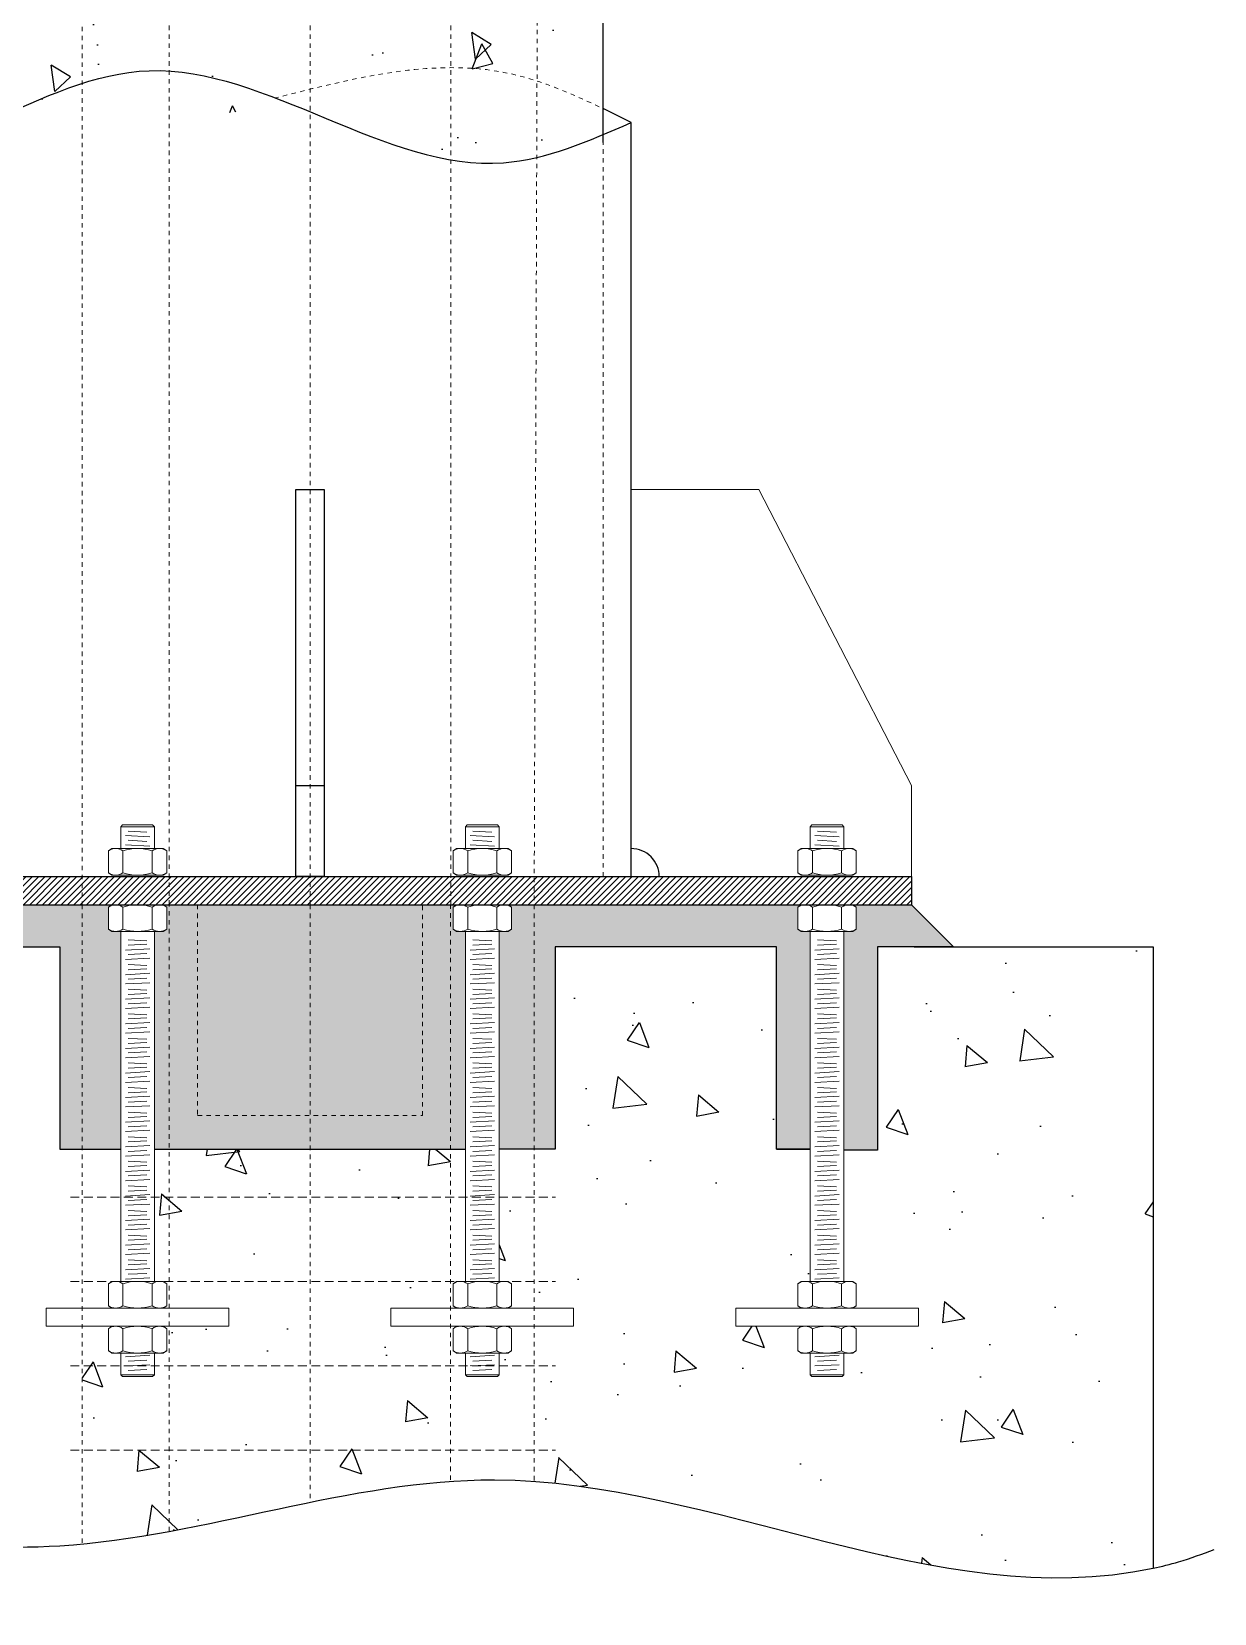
# Model space of a CAD drawing. Header units: millimetres. Extents: x -6949 to 83354, y -55091 to 16861.
# Drawn here: x 16731 to 17573, y -55091 to -53966 of the extents above; entities that cross this region are included whole.
import ezdxf

# ---------------------------------------------------------------- set-up
doc = ezdxf.new("R2010")
doc.units = ezdxf.units.MM
doc.linetypes.add('Tratteggio lungo', pattern=[9.525, 6.35, -3.175])
doc.linetypes.add('Tratto', pattern=[6.35, 3.175, -3.175])
for name, color, linetype, lineweight in [('armatura', 1, 'Continuous', 15), ('bulloni', 5, 'Continuous', 18), ('S-FSTN', 7, 'Continuous', 18), ('S20', 7, 'Continuous', 25), ('tratteggio', 7, 'Tratto', 15)]:
    doc.layers.add(name, color=color, linetype=linetype, lineweight=lineweight)

# ---------------------------------------------------------------- blocks, each defined once
blk = doc.blocks.new('*U97')
at = {"layer": 'bulloni'}
for p, q in [((-8.7, -0.3), (8.7, 0.7)), ((-6.7, 6.9), (6.7, 6.2)), ((-6.7, 3.2), (6.7, 3.9)), ((-8.7, -6.9), (8.7, -6)), ((-6.7, -3.5), (6.7, -2.8))]:
    blk.add_line(p, q, dxfattribs=at)
blk = doc.blocks.new('*U98')
at = {"color": 0, "linetype": 'ByBlock', "lineweight": -2, "transparency": 16777216}
for p in [(0, 227.5), (0, 210), (0, 192.5), (0, 175), (0, 157.5), (0, 140), (0, 122.5), (0, 105), (0, 87.5), (0, 70), (0, 52.5), (0, 35), (0, 17.5), (0, 0)]:
    blk.add_blockref('*U97', p, dxfattribs=at)
blk = doc.blocks.new('*U99')
at = {"layer": 'bulloni'}
for p, q in [((-8.7, -0.3), (8.7, 0.7)), ((-6.7, 6.9), (6.7, 6.2)), ((-6.7, 3.2), (6.7, 3.9)), ((-8.7, -6.9), (8.7, -6)), ((-6.7, -3.5), (6.7, -2.8))]:
    blk.add_line(p, q, dxfattribs=at)
blk = doc.blocks.new('*U100')
at = {"color": 0, "linetype": 'ByBlock', "lineweight": -2, "transparency": 16777216}
for p in [(0, 227.5), (0, 210), (0, 192.5), (0, 175), (0, 157.5), (0, 140), (0, 122.5), (0, 105), (0, 87.5), (0, 70), (0, 52.5), (0, 35), (0, 17.5), (0, 0)]:
    blk.add_blockref('*U99', p, dxfattribs=at)
blk = doc.blocks.new('*U101')
at = {"layer": 'bulloni'}
for p, q in [((-8.7, -0.3), (8.7, 0.7)), ((-6.7, 6.9), (6.7, 6.2)), ((-6.7, 3.2), (6.7, 3.9)), ((-8.7, -6.9), (8.7, -6)), ((-6.7, -3.5), (6.7, -2.8))]:
    blk.add_line(p, q, dxfattribs=at)
blk = doc.blocks.new('*U102')
at = {"color": 0, "linetype": 'ByBlock', "lineweight": -2, "transparency": 16777216}
for p in [(0, 227.5), (0, 210), (0, 192.5), (0, 175), (0, 157.5), (0, 140), (0, 122.5), (0, 105), (0, 87.5), (0, 70), (0, 52.5), (0, 35), (0, 17.5), (0, 0)]:
    blk.add_blockref('*U101', p, dxfattribs=at)

msp = doc.modelspace()

# ---------------------------------------------------------------- hatches: boundary and pattern name
h = msp.add_hatch()
h.set_pattern_fill('AR-CONC', color=256, angle=48)
h.set_pattern_definition([(98, (-600, -541.28), (133.7504, 124.72426), [19.05, -209.55]), (43, (-600, -541.28), (-165.56536, 101.651), [15.24, -167.6406]), (148.45144, (-588.85, -530.89), (-31.81497, 226.3753), [16.19, -178.09024]), (94.1842, (-637.75, -507.3), (212.6308, 173.3192), [28.575, -314.325]), (144.63556, (-620.03, -492.85), (-25.0191, 341.986), [24.285, -267.1356]), (39.18415, (-637.75, -507.3), (-25.0191, 341.986), [22.86, -251.4597]), (69, (-611.32, -496.91), (177.4477, 44.24268), [19.05, -209.55]), (14, (-611.32, -496.91), (-95.5247, 169.17366), [15.24, -167.64]), (119.45145, (-596.53, -493.22), (81.923, 213.41634), [16.19, -178.08994]), (85.5, (-600, -541.28), (-60.76996, 58.873644), [0, -165.608, 0, -170.18, 0, -168.275]), (55.5, (-600, -541.28), (-29.7376, 116.69058), [0, -97.028, 0, -161.798, 0, -64.135]), (15.5, (-637.9, -583.374), (94.9851, 96.93017), [0, -63.5, 0, -198.12, 0, -262.89]), (5.5, (-654.9, -602.25), (80.2222, 127.09508), [0, -82.55, 0, -131.572, 0, -186.69])])
edge = h.paths.add_edge_path()
edge.add_spline(control_points=[(17137.6, -54011.9), (17151.2, -54017.6), (17176.3, -54037.1), (16979.3, -54092.4), (16863.6, -53956.1), (16739.6, -54012.4), (16700.6, -54030.2)], knot_values=[0, 0, 0, 0, 45.407627, 140.616608, 401.158014, 520.952692, 520.952692, 520.952692, 520.952692], degree=3, periodic=0)
edge.add_spline(control_points=[(16898.9, -54014.2), (16938.3, -54000.8), (17000.1, -53979.8), (17113.6, -54001.9), (17137.6, -54011.9)], knot_values=[520.952692, 520.952692, 520.952692, 520.952692, 661.870194, 742.137317, 742.137317, 742.137317, 742.137317], degree=3, periodic=0)
edge.add_line((17137.6, -54011.9), (17137.6, -53781.3))
edge.add_spline(control_points=[(17137.6, -53781.3), (17128.6, -53806.2), (17034.6, -53887.1), (16937.7, -53800.7), (16829.5, -53718.9), (16754.7, -53779.1), (16720.6, -53806.5)], knot_values=[0, 0, 0, 0, 131.239549, 220.736104, 362.085282, 480.202566, 480.202566, 480.202566, 480.202566], degree=3, periodic=0)
edge.add_line((16720.6, -53806.5), (16720.6, -54021.1))
h = msp.add_hatch()
h.set_pattern_fill('ANSI31', color=256)
h.set_pattern_definition([(45, (-600, -541.2806), (-2.24506403, 2.24506403), [])])
h.paths.add_polyline_path([(16758.6, -54566.7), (16501.1, -54566.7), (16501.1, -54586.7), (16758.6, -54586.7)])
h.paths.add_polyline_path([(16791.2, -54566.7), (16758.6, -54566.7), (16758.6, -54586.7), (16791.2, -54586.7)])
h.paths.add_polyline_path([(16876.4, -54568.9), (16876.4, -54566.7), (16791.2, -54566.7), (16791.2, -54586.7), (16876.4, -54586.7)])
h.paths.add_polyline_path([(16981.8, -54566.7), (16876.4, -54566.7), (16876.4, -54586.7), (16981.8, -54586.7)])
h.paths.add_polyline_path([(17067, -54566.7), (16981.8, -54566.7), (16981.8, -54586.7), (17067, -54586.7)])
h.paths.add_polyline_path([(17103.9, -54566.7), (17067, -54566.7), (17067, -54586.7), (17103.8, -54586.7)])
h.paths.add_polyline_path([(17357.1, -54566.7), (17103.9, -54566.7), (17103.8, -54586.7), (17357.1, -54586.7)])
h = msp.add_hatch()
h.set_pattern_fill('AR-SAND', color=256, scale=0.18, angle=48)
h.paths.add_polyline_path([(16929.1, -54586.7), (16849.1, -54586.7), (16849.1, -54736.7), (16929.1, -54736.7)], flags=17)
h.paths.add_polyline_path([(17009.1, -54586.7), (16929.1, -54586.7), (16929.1, -54736.7), (17009.1, -54736.7)], flags=17)
h.paths.add_polyline_path([(16929.1, -54736.7), (16849.1, -54736.7), (16849.1, -54586.7), (16828.9, -54586.7), (16828.9, -54760.7), (16929.1, -54760.7)])
h.paths.add_polyline_path([(17029.1, -54586.7), (17009.1, -54586.7), (17009.1, -54736.7), (16929.1, -54736.7), (16929.1, -54760.7), (17029.1, -54760.7)])
h.paths.add_polyline_path([(17039.7, -54605.7), (17033.4, -54605.7), (17031.5, -54604.4, -0.018344), (17030.9, -54604), (17030.9, -54588.4, -0.018344), (17031.5, -54588), (17033.4, -54586.7), (17029.1, -54586.7), (17029.1, -54760.7), (17039.7, -54760.7)])
h.paths.add_polyline_path([(17088.6, -54586.7), (17070, -54586.7), (17071.9, -54588, -0.018344), (17072.5, -54588.4), (17072.5, -54604, -0.018344), (17071.9, -54604.4), (17070, -54605.7), (17063.7, -54605.7), (17063.7, -54760.7), (17088.6, -54760.7)])
h.paths.add_polyline_path([(17103.6, -54616.7), (17207.4, -54616.7), (17261, -54616.7), (17261, -54760.7), (17285, -54760.7), (17285, -54605.7), (17278.7, -54605.7), (17276.8, -54604.4, -0.018344), (17276.2, -54604), (17276.2, -54588.4, -0.018344), (17276.8, -54588), (17278.7, -54586.7), (17088.6, -54586.7), (17088.6, -54760.7), (17103.6, -54760.7)])
h.paths.add_polyline_path([(17333, -54616.7), (17387.1, -54616.7), (17357.1, -54586.7), (17315.3, -54586.7), (17317.2, -54588, -0.018344), (17317.8, -54588.4), (17317.8, -54604, -0.018344), (17317.2, -54604.4), (17315.3, -54605.7), (17309, -54605.7), (17309, -54761.4), (17333, -54761.4)])
h.paths.add_polyline_path([(16794.4, -54605.7), (16788.1, -54605.7), (16786.2, -54604.4, -0.018344), (16785.6, -54604), (16785.6, -54588.4, -0.018344), (16786.2, -54588), (16788.1, -54586.7), (16767, -54586.7), (16767, -54760.7), (16794.4, -54760.7)])
h.paths.add_polyline_path([(16828.9, -54586.7), (16824.7, -54586.7), (16826.6, -54588, -0.018344), (16827.2, -54588.4), (16827.2, -54604, -0.018344), (16826.6, -54604.4), (16824.7, -54605.7), (16818.4, -54605.7), (16818.4, -54760.7), (16828.9, -54760.7)])
h.paths.add_polyline_path([(16597.1, -54616.7), (16650.9, -54616.7), (16751.1, -54616.7), (16751.1, -54760.7), (16767, -54760.7), (16767, -54586.7), (16579.4, -54586.7), (16581.3, -54588, -0.018344), (16581.9, -54588.4), (16581.9, -54604, -0.018344), (16581.3, -54604.4), (16579.4, -54605.7), (16573.1, -54605.7), (16573.1, -54760.7), (16597.1, -54760.7)])
h.paths.add_polyline_path([(16549.1, -54605.7), (16542.8, -54605.7), (16540.9, -54604.4, -0.018344), (16540.3, -54604), (16540.3, -54588.4, -0.018344), (16540.9, -54588), (16542.8, -54586.7), (16501.1, -54586.7), (16471.1, -54616.7), (16525.1, -54616.7), (16525.1, -54761.4), (16549.1, -54761.4)])
at = {"true_color": 0xc7c8ca}
h = msp.add_hatch(dxfattribs=at)
h.set_pattern_fill('AR-CONC', color=9, angle=-90)
edge = h.paths.add_edge_path()
edge.add_spline(control_points=[(17088.6, -54997), (17104, -54998.1), (17119.4, -55000), (17134.7, -55002.4)], knot_values=[825.796943, 825.796943, 825.796943, 825.796943, 872.203622, 872.203622, 872.203622, 872.203622], degree=3, periodic=0)
edge.add_spline(control_points=[(17134.7, -55002.4), (17147.1, -55004.3), (17159.5, -55006.7), (17171.8, -55009.2)], knot_values=[872.203622, 872.203622, 872.203622, 872.203622, 909.486375, 909.486375, 909.486375, 909.486375], degree=3, periodic=0)
edge.add_spline(control_points=[(17171.8, -55009.2), (17189.6, -55012.9), (17207.3, -55017.2), (17225.1, -55021.6)], knot_values=[909.486375, 909.486375, 909.486375, 909.486375, 962.984916, 962.984916, 962.984916, 962.984916], degree=3, periodic=0)
edge.add_spline(control_points=[(17225.1, -55021.6), (17252.7, -55028.5), (17280.3, -55035.9), (17307.9, -55042.7)], knot_values=[962.984916, 962.984916, 962.984916, 962.984916, 1046.126297, 1046.126297, 1046.126297, 1046.126297], degree=3, periodic=0)
edge.add_spline(control_points=[(17307.9, -55042.7), (17321.6, -55046), (17335.3, -55049.2), (17348.9, -55052.1)], knot_values=[1046.126297, 1046.126297, 1046.126297, 1046.126297, 1087.442343, 1087.442343, 1087.442343, 1087.442343], degree=3, periodic=0)
edge.add_spline(control_points=[(17348.9, -55052.1), (17379.4, -55058.4), (17409.8, -55063.2), (17440, -55064.9)], knot_values=[1087.442343, 1087.442343, 1087.442343, 1087.442343, 1179.473511, 1179.473511, 1179.473511, 1179.473511], degree=3, periodic=0)
edge.add_spline(control_points=[(17440, -55064.9), (17446.9, -55065.2), (17453.7, -55065.4), (17460.5, -55065.5)], knot_values=[1179.473511, 1179.473511, 1179.473511, 1179.473511, 1200.211079, 1200.211079, 1200.211079, 1200.211079], degree=3, periodic=0)
edge.add_spline(control_points=[(17460.5, -55065.5), (17469.6, -55065.5), (17478.7, -55065.2), (17487.8, -55064.5)], knot_values=[1200.211079, 1200.211079, 1200.211079, 1200.211079, 1228.018891, 1228.018891, 1228.018891, 1228.018891], degree=3, periodic=0)
edge.add_spline(control_points=[(17487.8, -55064.5), (17494.4, -55064), (17501.1, -55063.3), (17507.7, -55062.5)], knot_values=[1228.018891, 1228.018891, 1228.018891, 1228.018891, 1248.308585, 1248.308585, 1248.308585, 1248.308585], degree=3, periodic=0)
edge.add_spline(control_points=[(17507.7, -55062.5), (17514.8, -55061.5), (17522, -55060.3), (17529.1, -55058.8)], knot_values=[1248.308585, 1248.308585, 1248.308585, 1248.308585, 1270.197134, 1270.197134, 1270.197134, 1270.197134], degree=3, periodic=0)
edge.add_line((17529.1, -55058.8), (17529.1, -54616.7))
edge.add_line((17529.1, -54616.7), (17359.1, -54616.7))
edge.add_line((17359.1, -54616.7), (17333, -54616.7))
edge.add_line((17333, -54616.7), (17333, -54761.4))
edge.add_line((17333, -54761.4), (17309, -54761.4))
edge.add_line((17309, -54761.4), (17309, -54854.7))
edge.add_line((17309, -54854.7), (17315.3, -54854.7))
edge.add_line((17315.3, -54854.7), (17317.2, -54856))
edge.add_arc((17312.6, -54863.6), 8.9, 54.2621, 58.4658, ccw=False)
edge.add_line((17317.8, -54856.4), (17317.8, -54872))
edge.add_arc((17312.6, -54864.8), 8.9, 301.5342, 305.7379, ccw=False)
edge.add_line((17317.2, -54872.4), (17315.3, -54873.7))
edge.add_line((17315.3, -54873.7), (17362, -54873.7))
edge.add_line((17362, -54873.7), (17362, -54886.7))
edge.add_line((17362, -54886.7), (17315.3, -54886.7))
edge.add_line((17315.3, -54886.7), (17317.2, -54888))
edge.add_arc((17312.6, -54895.6), 8.9, 54.2621, 58.4658, ccw=False)
edge.add_line((17317.8, -54888.4), (17317.8, -54904))
edge.add_arc((17312.6, -54896.8), 8.9, 301.5342, 305.7379, ccw=False)
edge.add_line((17317.2, -54904.4), (17315.3, -54905.7))
edge.add_line((17315.3, -54905.7), (17309, -54905.7))
edge.add_line((17309, -54905.7), (17309, -54921.1))
edge.add_line((17309, -54921.1), (17307.7, -54922.4))
edge.add_line((17307.7, -54922.4), (17286.3, -54922.4))
edge.add_line((17286.3, -54922.4), (17285, -54921.1))
edge.add_line((17285, -54921.1), (17285, -54905.7))
edge.add_line((17285, -54905.7), (17278.7, -54905.7))
edge.add_line((17278.7, -54905.7), (17276.8, -54904.4))
edge.add_arc((17281.4, -54896.8), 8.9, 234.2621, 238.4658, ccw=False)
edge.add_line((17276.2, -54904), (17276.2, -54888.4))
edge.add_arc((17281.4, -54895.6), 8.9, 121.5342, 125.7379, ccw=False)
edge.add_line((17276.8, -54888), (17278.7, -54886.7))
edge.add_line((17278.7, -54886.7), (17232, -54886.7))
edge.add_line((17232, -54886.7), (17232, -54873.7))
edge.add_line((17232, -54873.7), (17278.7, -54873.7))
edge.add_line((17278.7, -54873.7), (17276.8, -54872.4))
edge.add_arc((17281.4, -54864.8), 8.9, 234.2621, 238.4658, ccw=False)
edge.add_line((17276.2, -54872), (17276.2, -54856.4))
edge.add_arc((17281.4, -54863.6), 8.9, 121.5342, 125.7379, ccw=False)
edge.add_line((17276.8, -54856), (17278.7, -54854.7))
edge.add_line((17278.7, -54854.7), (17285, -54854.7))
edge.add_line((17285, -54854.7), (17285, -54760.7))
edge.add_line((17285, -54760.7), (17261, -54760.7))
edge.add_line((17261, -54760.7), (17261, -54616.7))
edge.add_line((17261, -54616.7), (17207.4, -54616.7))
edge.add_line((17207.4, -54616.7), (17088.6, -54616.7))
edge.add_line((17088.6, -54616.7), (17088.6, -54873.7))
edge.add_line((17088.6, -54873.7), (17116.7, -54873.7))
edge.add_line((17116.7, -54873.7), (17116.7, -54886.7))
edge.add_line((17116.7, -54886.7), (17088.6, -54886.7))
edge.add_line((17088.6, -54886.7), (17088.6, -54997))
h.paths.add_polyline_path([(16929.1, -54760.7), (16849.1, -54760.7), (16848.9, -54760.7), (16841, -54760.7), (16841.2, -54760.7), (16828.9, -54760.7), (16828.9, -54794.8), (16929.1, -54794.8)])
h.paths.add_polyline_path([(17029.1, -54760.7), (17017.1, -54760.7), (17009.1, -54760.7), (16929.1, -54760.7), (16929.1, -54794.8), (17029.1, -54794.8)])
h.paths.add_polyline_path([(17103.6, -54616.7), (17103.6, -54760.7), (17063.7, -54760.7), (17063.7, -54794.8), (17103.6, -54794.8)])
h.paths.add_polyline_path([(17039.7, -54760.7), (17029.1, -54760.7), (17029.1, -54794.8), (17039.7, -54794.8)])
h.paths.add_polyline_path([(17039.7, -54794.8), (17029.1, -54794.8), (17029.1, -54854.8), (17033.3, -54854.8), (17033.4, -54854.7), (17039.7, -54854.7)])
h.paths.add_polyline_path([(17088.6, -54794.8), (17063.7, -54794.8), (17063.7, -54854.7), (17070, -54854.7), (17088.6, -54854.8)])
edge = h.paths.add_edge_path()
edge.add_line((17088.6, -54886.7), (17070, -54886.7))
edge.add_line((17070, -54886.7), (17071.9, -54888))
edge.add_arc((17067.3, -54895.6), 8.9, 54.2621, 58.4658, ccw=False)
edge.add_line((17072.5, -54888.4), (17072.5, -54904))
edge.add_arc((17067.3, -54896.8), 8.9, 301.5342, 305.7379, ccw=False)
edge.add_line((17071.9, -54904.4), (17070, -54905.7))
edge.add_line((17070, -54905.7), (17063.7, -54905.7))
edge.add_line((17063.7, -54905.7), (17063.7, -54914.8))
edge.add_line((17063.7, -54914.8), (17088.6, -54914.8))
edge.add_line((17088.6, -54914.8), (17088.6, -54886.7))
edge = h.paths.add_edge_path()
edge.add_line((17088.6, -54854.8), (17070.1, -54854.8))
edge.add_line((17070.1, -54854.8), (17071.9, -54856))
edge.add_arc((17067.3, -54863.6), 8.9, 54.2621, 58.4658, ccw=False)
edge.add_line((17072.5, -54856.4), (17072.5, -54872))
edge.add_arc((17067.3, -54864.8), 8.9, 301.5342, 305.7379, ccw=False)
edge.add_line((17071.9, -54872.4), (17070, -54873.7))
edge.add_line((17070, -54873.7), (17088.6, -54873.7))
edge.add_line((17088.6, -54873.7), (17088.6, -54854.8))
edge = h.paths.add_edge_path()
edge.add_line((17039.7, -54905.7), (17033.4, -54905.7))
edge.add_line((17033.4, -54905.7), (17031.5, -54904.4))
edge.add_arc((17036.1, -54896.8), 8.9, 234.2621, 238.4658, ccw=False)
edge.add_line((17030.9, -54904), (17030.9, -54888.4))
edge.add_arc((17036.1, -54895.6), 8.9, 121.5342, 125.7379, ccw=False)
edge.add_line((17031.5, -54888), (17033.4, -54886.7))
edge.add_line((17033.4, -54886.7), (17029.1, -54886.7))
edge.add_line((17029.1, -54886.7), (17029.1, -54914.8))
edge.add_line((17029.1, -54914.8), (17039.7, -54914.8))
edge.add_line((17039.7, -54914.8), (17039.7, -54905.7))
edge = h.paths.add_edge_path()
edge.add_arc((17036.1, -54863.6), 8.9, 121.5342, 125.7379, ccw=False)
edge.add_line((17031.5, -54856), (17033.3, -54854.8))
edge.add_line((17033.3, -54854.8), (17029.1, -54854.8))
edge.add_line((17029.1, -54854.8), (17029.1, -54873.7))
edge.add_line((17029.1, -54873.7), (17033.4, -54873.7))
edge.add_line((17033.4, -54873.7), (17031.5, -54872.4))
edge.add_arc((17036.1, -54864.8), 8.9, 234.2621, 238.4658, ccw=False)
edge.add_line((17030.9, -54872), (17030.9, -54856.4))
h.paths.add_polyline_path([(17029.1, -54854.8), (16929.1, -54854.8), (16929.1, -54914.8), (17029.1, -54914.8), (17029.1, -54886.7), (16986.7, -54886.7), (16986.7, -54873.7), (17029.1, -54873.7)])
h.paths.add_polyline_path([(17029.1, -54914.8), (16929.1, -54914.8), (16929.1, -54974.8), (17029.1, -54974.8)])
h.paths.add_polyline_path([(17088.6, -54914.8), (17063.7, -54914.8), (17063.7, -54921.1), (17062.4, -54922.4), (17041, -54922.4), (17039.7, -54921.1), (17039.7, -54914.8), (17029.1, -54914.8), (17029.1, -54974.8), (17088.6, -54974.8)])
edge = h.paths.add_edge_path()
edge.add_spline(control_points=[(16929.1, -55011.9), (16937, -55010.3), (16945, -55008.8), (16952.9, -55007.3)], knot_values=[664.296368, 664.296368, 664.296368, 664.296368, 688.408065, 688.408065, 688.408065, 688.408065], degree=3, periodic=0)
edge.add_spline(control_points=[(16953, -55007.3), (16953.2, -55007.2), (16953.3, -55007.2), (16953.5, -55007.2)], knot_values=[688.518528, 688.518528, 688.518528, 688.518528, 689.029717, 689.029717, 689.029717, 689.029717], degree=3, periodic=0)
edge.add_spline(control_points=[(16953.5, -55007.2), (16954.3, -55007), (16955, -55006.9), (16955.8, -55006.7)], knot_values=[689.029717, 689.029717, 689.029717, 689.029717, 691.375021, 691.375021, 691.375021, 691.375021], degree=3, periodic=0)
edge.add_spline(control_points=[(16961, -55005.8), (16959.2, -55006.1), (16957.5, -55006.4), (16955.8, -55006.7)], knot_values=[691.376862, 691.376862, 691.376862, 691.376862, 696.5953, 696.5953, 696.5953, 696.5953], degree=3, periodic=0)
edge.add_spline(control_points=[(16962.2, -55005.6), (16961.9, -55005.7), (16961.5, -55005.7), (16961.2, -55005.8)], knot_values=[696.835482, 696.835482, 696.835482, 696.835482, 697.873265, 697.873265, 697.873265, 697.873265], degree=3, periodic=0)
edge.add_spline(control_points=[(16962.2, -55005.6), (16962.9, -55005.5), (16963.5, -55005.4), (16964.1, -55005.3)], knot_values=[697.873265, 697.873265, 697.873265, 697.873265, 699.819657, 699.819657, 699.819657, 699.819657], degree=3, periodic=0)
edge.add_spline(control_points=[(16964.1, -55005.3), (16964.8, -55005.1), (16965.5, -55005), (16966.2, -55004.9)], knot_values=[699.819657, 699.819657, 699.819657, 699.819657, 701.876904, 701.876904, 701.876904, 701.876904], degree=3, periodic=0)
edge.add_spline(control_points=[(16967.3, -55004.7), (16966.9, -55004.8), (16966.5, -55004.8), (16966.2, -55004.9)], knot_values=[701.877181, 701.877181, 701.877181, 701.877181, 702.995756, 702.995756, 702.995756, 702.995756], degree=3, periodic=0)
edge.add_spline(control_points=[(16967.6, -55004.7), (16970.4, -55004.2), (16973.2, -55003.7), (16976, -55003.3)], knot_values=[703.360341, 703.360341, 703.360341, 703.360341, 711.825571, 711.825571, 711.825571, 711.825571], degree=3, periodic=0)
edge.add_spline(control_points=[(16976, -55003.3), (16976.9, -55003.1), (16977.8, -55003), (16978.7, -55002.9)], knot_values=[711.825571, 711.825571, 711.825571, 711.825571, 714.552829, 714.552829, 714.552829, 714.552829], degree=3, periodic=0)
edge.add_spline(control_points=[(16979.4, -55002.7), (16979.2, -55002.8), (16978.9, -55002.8), (16978.7, -55002.9)], knot_values=[714.552829, 714.552829, 714.552829, 714.552829, 715.3063, 715.3063, 715.3063, 715.3063], degree=3, periodic=0)
edge.add_spline(control_points=[(16979.6, -55002.7), (16989.3, -55001.2), (16999, -54999.9), (17008.8, -54998.8)], knot_values=[715.514872, 715.514872, 715.514872, 715.514872, 745.046589, 745.046589, 745.046589, 745.046589], degree=3, periodic=0)
edge.add_spline(control_points=[(17008.8, -54998.8), (17016.9, -54997.9), (17025, -54997.2), (17033.1, -54996.7)], knot_values=[745.046589, 745.046589, 745.046589, 745.046589, 769.666806, 769.666806, 769.666806, 769.666806], degree=3, periodic=0)
edge.add_spline(control_points=[(17033.8, -54996.7), (17033.6, -54996.7), (17033.4, -54996.7), (17033.2, -54996.7)], knot_values=[769.805393, 769.805393, 769.805393, 769.805393, 770.393865, 770.393865, 770.393865, 770.393865], degree=3, periodic=0)
edge.add_spline(control_points=[(17033.8, -54996.7), (17034.6, -54996.6), (17035.4, -54996.6), (17036.3, -54996.6)], knot_values=[770.393865, 770.393865, 770.393865, 770.393865, 772.885878, 772.885878, 772.885878, 772.885878], degree=3, periodic=0)
edge.add_spline(control_points=[(17036.3, -54996.6), (17038.1, -54996.4), (17040, -54996.4), (17041.9, -54996.3)], knot_values=[772.885878, 772.885878, 772.885878, 772.885878, 778.562773, 778.562773, 778.562773, 778.562773], degree=3, periodic=0)
edge.add_spline(control_points=[(17043, -54996.2), (17042.7, -54996.2), (17042.4, -54996.3), (17042.1, -54996.3)], knot_values=[778.782597, 778.782597, 778.782597, 778.782597, 779.693301, 779.693301, 779.693301, 779.693301], degree=3, periodic=0)
edge.add_spline(control_points=[(17043, -54996.2), (17044.2, -54996.2), (17045.4, -54996.1), (17046.6, -54996.1)], knot_values=[779.693301, 779.693301, 779.693301, 779.693301, 783.34374, 783.34374, 783.34374, 783.34374], degree=3, periodic=0)
edge.add_spline(control_points=[(17046.6, -54996.1), (17047.1, -54996.1), (17047.5, -54996.1), (17048, -54996.1)], knot_values=[783.34374, 783.34374, 783.34374, 783.34374, 784.749837, 784.749837, 784.749837, 784.749837], degree=3, periodic=0)
edge.add_spline(control_points=[(17048.4, -54996.1), (17051, -54996), (17053.6, -54995.9), (17056.2, -54995.9)], knot_values=[785.195358, 785.195358, 785.195358, 785.195358, 793.065151, 793.065151, 793.065151, 793.065151], degree=3, periodic=0)
edge.add_spline(control_points=[(17056.2, -54995.9), (17057, -54995.9), (17057.8, -54995.9), (17058.6, -54995.9)], knot_values=[793.065151, 793.065151, 793.065151, 793.065151, 795.445167, 795.445167, 795.445167, 795.445167], degree=3, periodic=0)
edge.add_spline(control_points=[(17088.6, -54997), (17079.2, -54996.3), (17069.4, -54995.9), (17059.6, -54995.9), (17059.3, -54995.9)], knot_values=[796.160982, 796.160982, 796.160982, 796.160982, 824.680178, 825.79645, 825.79645, 825.79645, 825.79645], degree=3, periodic=0)
edge.add_line((17088.6, -54997), (17088.6, -54974.8))
edge.add_line((17088.6, -54974.8), (16929.1, -54974.8))
edge.add_line((16929.1, -54974.8), (16929.1, -55011.9))
edge = h.paths.add_edge_path()
edge.add_spline(control_points=[(16828.9, -55032.6), (16831.7, -55032.1), (16834.5, -55031.6), (16837.3, -55031)], knot_values=[562.799759, 562.799759, 562.799759, 562.799759, 571.308931, 571.308931, 571.308931, 571.308931], degree=3, periodic=0)
edge.add_spline(control_points=[(16837.3, -55031), (16837.4, -55031), (16837.5, -55031), (16837.6, -55031)], knot_values=[571.308931, 571.308931, 571.308931, 571.308931, 571.562226, 571.562226, 571.562226, 571.562226], degree=3, periodic=0)
edge.add_spline(control_points=[(16837.6, -55031), (16837.9, -55030.9), (16838.2, -55030.9), (16838.5, -55030.8)], knot_values=[571.562226, 571.562226, 571.562226, 571.562226, 572.526003, 572.526003, 572.526003, 572.526003], degree=3, periodic=0)
edge.add_spline(control_points=[(16838.5, -55030.8), (16839.2, -55030.7), (16840, -55030.5), (16840.7, -55030.4)], knot_values=[572.526003, 572.526003, 572.526003, 572.526003, 574.727303, 574.727303, 574.727303, 574.727303], degree=3, periodic=0)
edge.add_spline(control_points=[(16841.6, -55030.2), (16841.4, -55030.3), (16841.1, -55030.3), (16840.9, -55030.3)], knot_values=[574.967643, 574.967643, 574.967643, 574.967643, 575.626919, 575.626919, 575.626919, 575.626919], degree=3, periodic=0)
edge.add_spline(control_points=[(16842.2, -55030.1), (16842, -55030.1), (16841.8, -55030.2), (16841.6, -55030.2)], knot_values=[575.626919, 575.626919, 575.626919, 575.626919, 576.23188, 576.23188, 576.23188, 576.23188], degree=3, periodic=0)
edge.add_spline(control_points=[(16842.7, -55030), (16842.5, -55030), (16842.4, -55030.1), (16842.2, -55030.1)], knot_values=[576.232475, 576.232475, 576.232475, 576.232475, 576.765247, 576.765247, 576.765247, 576.765247], degree=3, periodic=0)
edge.add_spline(control_points=[(16842.7, -55030), (16842.7, -55030), (16842.8, -55030), (16842.8, -55030)], knot_values=[576.765247, 576.765247, 576.765247, 576.765247, 576.860507, 576.860507, 576.860507, 576.860507], degree=3, periodic=0)
edge.add_spline(control_points=[(16842.8, -55030), (16843.7, -55029.8), (16844.5, -55029.6), (16845.4, -55029.5)], knot_values=[576.860507, 576.860507, 576.860507, 576.860507, 579.500337, 579.500337, 579.500337, 579.500337], degree=3, periodic=0)
edge.add_spline(control_points=[(16845.4, -55029.5), (16845.7, -55029.4), (16845.9, -55029.4), (16846.2, -55029.3)], knot_values=[579.500482, 579.500482, 579.500482, 579.500482, 580.264053, 580.264053, 580.264053, 580.264053], degree=3, periodic=0)
edge.add_spline(control_points=[(16846.2, -55029.3), (16846.2, -55029.3), (16846.3, -55029.3), (16846.3, -55029.3)], knot_values=[580.264053, 580.264053, 580.264053, 580.264053, 580.4402, 580.4402, 580.4402, 580.4402], degree=3, periodic=0)
edge.add_spline(control_points=[(16846.3, -55029.3), (16849.8, -55028.6), (16853.2, -55027.9), (16856.7, -55027.2)], knot_values=[580.4402, 580.4402, 580.4402, 580.4402, 590.899639, 590.899639, 590.899639, 590.899639], degree=3, periodic=0)
edge.add_spline(control_points=[(16856.7, -55027.2), (16856.7, -55027.2), (16856.7, -55027.2), (16856.7, -55027.2)], knot_values=[590.899639, 590.899639, 590.899639, 590.899639, 590.899857, 590.899857, 590.899857, 590.899857], degree=3, periodic=0)
edge.add_spline(control_points=[(16856.7, -55027.2), (16857.3, -55027.1), (16857.9, -55027), (16858.5, -55026.8)], knot_values=[590.899857, 590.899857, 590.899857, 590.899857, 592.740584, 592.740584, 592.740584, 592.740584], degree=3, periodic=0)
edge.add_spline(control_points=[(16858.5, -55026.8), (16858.5, -55026.8), (16858.5, -55026.8), (16858.5, -55026.8)], knot_values=[592.740584, 592.740584, 592.740584, 592.740584, 592.740744, 592.740744, 592.740744, 592.740744], degree=3, periodic=0)
edge.add_spline(control_points=[(16858.5, -55026.8), (16882.1, -55022), (16905.6, -55016.7), (16929.1, -55011.9)], knot_values=[592.740744, 592.740744, 592.740744, 592.740744, 664.296156, 664.296156, 664.296156, 664.296156], degree=3, periodic=0)
edge.add_line((16929.1, -55011.9), (16929.1, -54974.8))
edge.add_line((16929.1, -54974.8), (16828.9, -54974.8))
edge.add_line((16828.9, -54974.8), (16828.9, -55032.6))
h.paths.add_polyline_path([(16929.1, -54914.8), (16828.9, -54914.8), (16828.9, -54974.8), (16929.1, -54974.8)])
h.paths.add_polyline_path([(16828.9, -54914.8), (16818.4, -54914.8), (16818.4, -54921.1), (16817.1, -54922.4), (16795.7, -54922.4), (16794.4, -54921.1), (16794.4, -54914.8), (16767, -54914.8), (16767, -54974.8), (16828.9, -54974.8)])
edge = h.paths.add_edge_path()
edge.add_spline(control_points=[(16767, -55041.5), (16782.3, -55040.1), (16797.6, -55038), (16812.9, -55035.4)], knot_values=[500.381183, 500.381183, 500.381183, 500.381183, 546.690986, 546.690986, 546.690986, 546.690986], degree=3, periodic=0)
edge.add_spline(control_points=[(16812.9, -55035.4), (16813, -55035.4), (16813, -55035.4), (16813, -55035.4)], knot_values=[546.690986, 546.690986, 546.690986, 546.690986, 546.778231, 546.778231, 546.778231, 546.778231], degree=3, periodic=0)
edge.add_spline(control_points=[(16813, -55035.4), (16813.1, -55035.4), (16813.2, -55035.4), (16813.3, -55035.4)], knot_values=[546.778231, 546.778231, 546.778231, 546.778231, 547.072268, 547.072268, 547.072268, 547.072268], degree=3, periodic=0)
edge.add_spline(control_points=[(16813.3, -55035.4), (16813.6, -55035.3), (16814, -55035.2), (16814.3, -55035.2)], knot_values=[547.072268, 547.072268, 547.072268, 547.072268, 548.063775, 548.063775, 548.063775, 548.063775], degree=3, periodic=0)
edge.add_spline(control_points=[(16814.3, -55035.2), (16815.4, -55035), (16816.5, -55034.8), (16817.6, -55034.6)], knot_values=[548.063775, 548.063775, 548.063775, 548.063775, 551.413108, 551.413108, 551.413108, 551.413108], degree=3, periodic=0)
edge.add_spline(control_points=[(16817.6, -55034.6), (16821.4, -55034), (16825.1, -55033.3), (16828.9, -55032.6)], knot_values=[551.413108, 551.413108, 551.413108, 551.413108, 562.799633, 562.799633, 562.799633, 562.799633], degree=3, periodic=0)
edge.add_spline(control_points=[(16828.9, -55032.6), (16828.9, -55032.6), (16828.9, -55032.6), (16828.9, -55032.6)], knot_values=[562.799633, 562.799633, 562.799633, 562.799633, 562.799759, 562.799759, 562.799759, 562.799759], degree=3, periodic=0)
edge.add_line((16828.9, -55032.6), (16828.9, -54974.8))
edge.add_line((16828.9, -54974.8), (16767, -54974.8))
edge.add_line((16767, -54974.8), (16767, -55041.5))
h.paths.add_polyline_path([(16929.1, -54854.8), (16828.9, -54854.8), (16828.9, -54873.7), (16871.4, -54873.7), (16871.4, -54886.7), (16828.9, -54886.7), (16828.9, -54914.8), (16929.1, -54914.8)])
edge = h.paths.add_edge_path()
edge.add_arc((16790.8, -54895.6), 8.9, 121.5342, 125.7379, ccw=False)
edge.add_line((16786.2, -54888), (16788.1, -54886.7))
edge.add_line((16788.1, -54886.7), (16767, -54886.7))
edge.add_line((16767, -54886.7), (16767, -54914.8))
edge.add_line((16767, -54914.8), (16794.4, -54914.8))
edge.add_line((16794.4, -54914.8), (16794.4, -54905.7))
edge.add_line((16794.4, -54905.7), (16788.1, -54905.7))
edge.add_line((16788.1, -54905.7), (16786.2, -54904.4))
edge.add_arc((16790.8, -54896.8), 8.9, 234.2621, 238.4658, ccw=False)
edge.add_line((16785.6, -54904), (16785.6, -54888.4))
edge = h.paths.add_edge_path()
edge.add_arc((16790.8, -54863.6), 8.9, 121.5342, 125.7379, ccw=False)
edge.add_line((16786.2, -54856), (16788, -54854.8))
edge.add_line((16788, -54854.8), (16767, -54854.8))
edge.add_line((16767, -54854.8), (16767, -54873.7))
edge.add_line((16767, -54873.7), (16788.1, -54873.7))
edge.add_line((16788.1, -54873.7), (16786.2, -54872.4))
edge.add_arc((16790.8, -54864.8), 8.9, 234.2621, 238.4658, ccw=False)
edge.add_line((16785.6, -54872), (16785.6, -54856.4))
edge = h.paths.add_edge_path()
edge.add_line((16828.9, -54886.7), (16824.7, -54886.7))
edge.add_line((16824.7, -54886.7), (16826.6, -54888))
edge.add_arc((16822, -54895.6), 8.9, 54.2621, 58.4658, ccw=False)
edge.add_line((16827.2, -54888.4), (16827.2, -54904))
edge.add_arc((16822, -54896.8), 8.9, 301.5342, 305.7379, ccw=False)
edge.add_line((16826.6, -54904.4), (16824.7, -54905.7))
edge.add_line((16824.7, -54905.7), (16818.4, -54905.7))
edge.add_line((16818.4, -54905.7), (16818.4, -54914.8))
edge.add_line((16818.4, -54914.8), (16828.9, -54914.8))
edge.add_line((16828.9, -54914.8), (16828.9, -54886.7))
h.paths.add_polyline_path([(16828.9, -54794.8), (16818.4, -54794.8), (16818.4, -54854.7), (16824.7, -54854.7), (16828.9, -54854.7)])
h.paths.add_polyline_path([(16794.4, -54794.8), (16767, -54794.8), (16767, -54854.8), (16788, -54854.8), (16788.1, -54854.7), (16794.4, -54854.7)])
h.paths.add_polyline_path([(16794.4, -54760.7), (16770.4, -54760.7), (16767, -54760.7), (16767, -54794.8), (16794.4, -54794.8)])
h.paths.add_polyline_path([(16828.9, -54760.7), (16818.4, -54760.7), (16818.4, -54794.8), (16828.9, -54794.8)])
h.paths.add_polyline_path([(16929.1, -54794.8), (16828.9, -54794.8), (16828.9, -54854.8), (16929.1, -54854.8)])
h.paths.add_polyline_path([(17029.1, -54794.8), (16929.1, -54794.8), (16929.1, -54854.8), (17029.1, -54854.8)])

# ---------------------------------------------------------------- linework, layer by layer
for points in [[(17137.6, -54044.5), (17137.6, -53781.3)], [(17157.6, -54030.2), (17137.6, -54020.3)], [(17157.6, -54566.7), (17157.6, -54030.2)], [(16919.1, -54501.8), (16939.1, -54501.8)], [(16501.1, -54586.7), (16501.1, -54566.7), (17357.1, -54566.7), (17357.1, -54586.7)], [(16501.1, -54586.7), (17357.1, -54586.7)], [(17359.1, -54616.7), (17529.1, -54616.7), (17529.1, -55058.8)], [(16818.4, -54760.7), (17039.7, -54760.7)]]:
    msp.add_lwpolyline(points)
msp.add_lwpolyline([(16919.1, -54291.2), (16939.1, -54291.2), (16939.1, -54566.7), (16919.1, -54566.7)], close=True)
msp.add_arc((17157.7, -54566.7), 19.9, 359.8182, 90.1818)
for points in [[(16700.6, -54030.2), (16814.6, -53993.3), (17066.8, -54058.8), (17157.6, -54030.2)], [(16286.4, -54918.1), (16506.7, -55006.8), (16751.1, -55042.8), (17060.4, -54995.9), (17529.1, -55058.8), (17547.1, -55054.3), (17572.6, -55045.4)]]:
    msp.add_spline(points, degree=3)
at = {"layer": 'armatura', "linetype": 'Tratto'}
for points in [[(16828.9, -54586.7), (16828.9, -53749.2)], [(16767, -53771.6), (16767, -54586.7)], [(16929.1, -53796.1), (16929.1, -54586.7)], [(17091.2, -53830.9), (17088.6, -54586.7)], [(17029.3, -54586.7), (17029.3, -53855.2)], [(16767, -54586.7), (16767, -55042.2)], [(16828.9, -55032.6), (16828.9, -54586.7)], [(16929.1, -54586.7), (16929.1, -55011.9)], [(17029.1, -54996), (17029.1, -54586.7)], [(17088.6, -54586.7), (17088.6, -54998.3)]]:
    msp.add_lwpolyline(points, dxfattribs=at)
at = {"layer": 'armatura', "linetype": 'Tratteggio lungo'}
for points in [[(16758.6, -54794.8), (17103.8, -54794.8)], [(16758.6, -54854.8), (17103.8, -54854.8)], [(16758.6, -54914.8), (17103.8, -54914.8)], [(16758.6, -54974.8), (17103.8, -54974.8)]]:
    msp.add_lwpolyline(points, dxfattribs=at)
at = {"layer": 'bulloni'}
for p, q in [((16795.7, -54530), (16794.4, -54531.4)), ((16794.4, -54531.4), (16794.4, -54546.7)), ((16818.4, -54531.4), (16794.4, -54531.4)), ((16817.1, -54530), (16795.7, -54530)), ((16799.7, -54534.3), (16813.1, -54535)), ((16818.4, -54531.4), (16817.1, -54530)), ((16818.4, -54531.4), (16818.4, -54546.7)), ((17041, -54530), (17039.7, -54531.4)), ((17039.7, -54531.4), (17039.7, -54546.7)), ((17063.7, -54531.4), (17039.7, -54531.4)), ((17062.4, -54530), (17041, -54530)), ((17045, -54534.3), (17058.4, -54535)), ((17063.7, -54531.4), (17062.4, -54530)), ((17063.7, -54531.4), (17063.7, -54546.7)), ((17286.3, -54530), (17285, -54531.4)), ((17285, -54531.4), (17285, -54546.7)), ((17309, -54531.4), (17285, -54531.4)), ((17307.7, -54530), (17286.3, -54530)), ((17290.3, -54534.3), (17303.7, -54535)), ((17309, -54531.4), (17307.7, -54530)), ((17309, -54531.4), (17309, -54546.7)), ((16788.1, -54546.7), (16785.6, -54548.4)), ((16785.6, -54564), (16785.6, -54548.4)), ((16824.7, -54546.7), (16788.1, -54546.7)), ((16796, -54548.4), (16796, -54564)), ((16797.7, -54537.5), (16815.1, -54538.5)), ((16797.7, -54544.2), (16815.1, -54545.1)), ((16799.7, -54540.9), (16813.1, -54541.7)), ((16816.8, -54564), (16816.8, -54548.4)), ((16824.7, -54546.7), (16827.2, -54548.4)), ((16827.2, -54564), (16827.2, -54548.4)), ((17033.4, -54546.7), (17030.9, -54548.4)), ((17030.9, -54564), (17030.9, -54548.4)), ((17070, -54546.7), (17033.4, -54546.7)), ((17041.3, -54548.4), (17041.3, -54564)), ((17043, -54537.5), (17060.4, -54538.5)), ((17043, -54544.2), (17060.4, -54545.1)), ((17045, -54540.9), (17058.4, -54541.7)), ((17062.1, -54564), (17062.1, -54548.4)), ((17070, -54546.7), (17072.5, -54548.4)), ((17072.5, -54564), (17072.5, -54548.4)), ((17278.7, -54546.7), (17276.2, -54548.4)), ((17276.2, -54564), (17276.2, -54548.4)), ((17315.3, -54546.7), (17278.7, -54546.7)), ((17286.6, -54548.4), (17286.6, -54564)), ((17288.3, -54537.5), (17305.7, -54538.5)), ((17288.3, -54544.2), (17305.7, -54545.1)), ((17290.3, -54540.9), (17303.7, -54541.7)), ((17307.4, -54564), (17307.4, -54548.4)), ((17315.3, -54546.7), (17317.8, -54548.4)), ((17317.8, -54564), (17317.8, -54548.4)), ((16788.1, -54565.7), (16785.6, -54564)), ((16824.7, -54565.7), (16788.1, -54565.7)), ((16818.4, -54566.7), (16794.4, -54566.7)), ((16824.7, -54565.7), (16827.2, -54564)), ((17033.4, -54565.7), (17030.9, -54564)), ((17070, -54565.7), (17033.4, -54565.7)), ((17063.7, -54566.7), (17039.7, -54566.7)), ((17070, -54565.7), (17072.5, -54564)), ((17278.7, -54565.7), (17276.2, -54564)), ((17315.3, -54565.7), (17278.7, -54565.7)), ((17309, -54566.7), (17285, -54566.7)), ((17315.3, -54565.7), (17317.8, -54564)), ((16788.1, -54586.7), (16785.6, -54588.4)), ((16785.6, -54588.4), (16785.6, -54604)), ((16788.1, -54586.7), (16824.7, -54586.7)), ((16796, -54588.4), (16796, -54604)), ((16816.8, -54604), (16816.8, -54588.4)), ((16824.7, -54586.7), (16827.2, -54588.4)), ((16827.2, -54588.4), (16827.2, -54604)), ((17033.4, -54586.7), (17030.9, -54588.4)), ((17030.9, -54588.4), (17030.9, -54604)), ((17033.4, -54586.7), (17070, -54586.7)), ((17041.3, -54588.4), (17041.3, -54604)), ((17062.1, -54604), (17062.1, -54588.4)), ((17070, -54586.7), (17072.5, -54588.4)), ((17072.5, -54588.4), (17072.5, -54604)), ((17278.7, -54586.7), (17276.2, -54588.4)), ((17276.2, -54588.4), (17276.2, -54604)), ((17278.7, -54586.7), (17315.3, -54586.7)), ((17286.6, -54588.4), (17286.6, -54604)), ((17307.4, -54604), (17307.4, -54588.4)), ((17315.3, -54586.7), (17317.8, -54588.4)), ((17317.8, -54588.4), (17317.8, -54604)), ((16788.1, -54605.7), (16785.6, -54604)), ((16824.7, -54605.7), (16827.2, -54604)), ((17033.4, -54605.7), (17030.9, -54604)), ((17070, -54605.7), (17072.5, -54604)), ((17278.7, -54605.7), (17276.2, -54604)), ((17315.3, -54605.7), (17317.8, -54604)), ((16788.1, -54605.7), (16824.7, -54605.7)), ((16794.4, -54605.7), (16794.4, -54854.7)), ((16818.4, -54854.7), (16818.4, -54605.7)), ((17033.4, -54605.7), (17070, -54605.7)), ((17039.7, -54605.7), (17039.7, -54854.7)), ((17063.7, -54854.7), (17063.7, -54605.7)), ((17278.7, -54605.7), (17315.3, -54605.7)), ((17285, -54605.7), (17285, -54854.7)), ((17309, -54854.7), (17309, -54605.7)), ((16788.1, -54854.7), (16785.6, -54856.4)), ((16785.6, -54856.4), (16785.6, -54872)), ((16824.7, -54854.7), (16788.1, -54854.7)), ((16796, -54872), (16796, -54856.4)), ((16816.8, -54856.4), (16816.8, -54872)), ((16824.7, -54854.7), (16827.2, -54856.4)), ((16827.2, -54856.4), (16827.2, -54872)), ((17033.4, -54854.7), (17030.9, -54856.4)), ((17030.9, -54856.4), (17030.9, -54872)), ((17070, -54854.7), (17033.4, -54854.7)), ((17041.3, -54872), (17041.3, -54856.4)), ((17062.1, -54856.4), (17062.1, -54872)), ((17070, -54854.7), (17072.5, -54856.4)), ((17072.5, -54856.4), (17072.5, -54872)), ((17278.7, -54854.7), (17276.2, -54856.4)), ((17276.2, -54856.4), (17276.2, -54872)), ((17315.3, -54854.7), (17278.7, -54854.7)), ((17286.6, -54872), (17286.6, -54856.4)), ((17307.4, -54856.4), (17307.4, -54872)), ((17315.3, -54854.7), (17317.8, -54856.4)), ((17317.8, -54856.4), (17317.8, -54872)), ((16788.1, -54873.7), (16785.6, -54872)), ((16824.7, -54873.7), (16788.1, -54873.7)), ((16824.7, -54873.7), (16827.2, -54872)), ((17033.4, -54873.7), (17030.9, -54872)), ((17070, -54873.7), (17033.4, -54873.7)), ((17070, -54873.7), (17072.5, -54872)), ((17278.7, -54873.7), (17276.2, -54872)), ((17315.3, -54873.7), (17278.7, -54873.7)), ((17315.3, -54873.7), (17317.8, -54872)), ((16788.1, -54886.7), (16785.6, -54888.4)), ((16785.6, -54888.4), (16785.6, -54904)), ((16824.7, -54886.7), (16788.1, -54886.7)), ((16796, -54904), (16796, -54888.4)), ((16816.8, -54888.4), (16816.8, -54904)), ((16824.7, -54886.7), (16827.2, -54888.4)), ((16827.2, -54888.4), (16827.2, -54904)), ((17033.4, -54886.7), (17030.9, -54888.4)), ((17030.9, -54888.4), (17030.9, -54904)), ((17070, -54886.7), (17033.4, -54886.7)), ((17041.3, -54904), (17041.3, -54888.4)), ((17062.1, -54888.4), (17062.1, -54904)), ((17070, -54886.7), (17072.5, -54888.4)), ((17072.5, -54888.4), (17072.5, -54904)), ((17278.7, -54886.7), (17276.2, -54888.4)), ((17276.2, -54888.4), (17276.2, -54904)), ((17315.3, -54886.7), (17278.7, -54886.7)), ((17286.6, -54904), (17286.6, -54888.4)), ((17307.4, -54888.4), (17307.4, -54904)), ((17315.3, -54886.7), (17317.8, -54888.4)), ((17317.8, -54888.4), (17317.8, -54904)), ((16788.1, -54905.7), (16785.6, -54904)), ((16824.7, -54905.7), (16788.1, -54905.7)), ((16794.4, -54921.1), (16794.4, -54905.7)), ((16797.7, -54908.3), (16815.1, -54907.3)), ((16818.4, -54921.1), (16818.4, -54905.7)), ((16824.7, -54905.7), (16827.2, -54904)), ((17033.4, -54905.7), (17030.9, -54904)), ((17070, -54905.7), (17033.4, -54905.7)), ((17039.7, -54921.1), (17039.7, -54905.7)), ((17043, -54908.3), (17060.4, -54907.3)), ((17063.7, -54921.1), (17063.7, -54905.7)), ((17070, -54905.7), (17072.5, -54904)), ((17278.7, -54905.7), (17276.2, -54904)), ((17315.3, -54905.7), (17278.7, -54905.7)), ((17285, -54921.1), (17285, -54905.7)), ((17288.3, -54908.3), (17305.7, -54907.3)), ((17309, -54921.1), (17309, -54905.7)), ((17315.3, -54905.7), (17317.8, -54904)), ((16797.7, -54914.9), (16815.1, -54914)), ((16799.7, -54911.5), (16813.1, -54910.8)), ((16799.7, -54918.2), (16813.1, -54917.4)), ((17043, -54914.9), (17060.4, -54914)), ((17045, -54911.5), (17058.4, -54910.8)), ((17045, -54918.2), (17058.4, -54917.4)), ((17288.3, -54914.9), (17305.7, -54914)), ((17290.3, -54911.5), (17303.7, -54910.8)), ((17290.3, -54918.2), (17303.7, -54917.4)), ((16795.7, -54922.4), (16794.4, -54921.1)), ((16818.4, -54921.1), (16794.4, -54921.1)), ((16817.1, -54922.4), (16795.7, -54922.4)), ((16818.4, -54921.1), (16817.1, -54922.4)), ((17041, -54922.4), (17039.7, -54921.1)), ((17063.7, -54921.1), (17039.7, -54921.1)), ((17062.4, -54922.4), (17041, -54922.4)), ((17063.7, -54921.1), (17062.4, -54922.4)), ((17286.3, -54922.4), (17285, -54921.1)), ((17309, -54921.1), (17285, -54921.1)), ((17307.7, -54922.4), (17286.3, -54922.4)), ((17309, -54921.1), (17307.7, -54922.4))]:
    msp.add_line(p, q, dxfattribs=at)
for points in [[(16741.4, -54873.7), (16871.4, -54873.7), (16871.4, -54886.7), (16741.4, -54886.7), (16741.4, -54873.7)], [(16986.7, -54873.7), (17116.7, -54873.7), (17116.7, -54886.7), (16986.7, -54886.7), (16986.7, -54873.7)], [(17232, -54873.7), (17362, -54873.7), (17362, -54886.7), (17232, -54886.7), (17232, -54873.7)]]:
    msp.add_lwpolyline(points, dxfattribs=at)
for centre, radius, start, end in [((16790.8, -54555.6), 8.9, 54.2621, 125.7379), ((16806.4, -54579.8), 33.1, 71.6858, 108.3142), ((16822, -54555.6), 8.9, 54.2621, 125.7379), ((17036.1, -54555.6), 8.9, 54.2621, 125.7379), ((17051.7, -54579.8), 33.1, 71.6858, 108.3142), ((17067.3, -54555.6), 8.9, 54.2621, 125.7379), ((17281.4, -54555.6), 8.9, 54.2621, 125.7379), ((17297, -54579.8), 33.1, 71.6858, 108.3142), ((17312.6, -54555.6), 8.9, 54.2621, 125.7379), ((16790.8, -54556.8), 8.9, 234.2621, 305.7379), ((16806.4, -54532.6), 33.1, 251.6858, 288.3142), ((16822, -54556.8), 8.9, 234.2621, 305.7379), ((17036.1, -54556.8), 8.9, 234.2621, 305.7379), ((17051.7, -54532.6), 33.1, 251.6858, 288.3142), ((17067.3, -54556.8), 8.9, 234.2621, 305.7379), ((17281.4, -54556.8), 8.9, 234.2621, 305.7379), ((17297, -54532.6), 33.1, 251.6858, 288.3142), ((17312.6, -54556.8), 8.9, 234.2621, 305.7379), ((16790.8, -54595.6), 8.9, 54.2621, 125.7379), ((16806.4, -54619.8), 33.1, 71.6858, 108.3142), ((16822, -54595.6), 8.9, 54.2621, 125.7379), ((17036.1, -54595.6), 8.9, 54.2621, 125.7379), ((17051.7, -54619.8), 33.1, 71.6858, 108.3142), ((17067.3, -54595.6), 8.9, 54.2621, 125.7379), ((17281.4, -54595.6), 8.9, 54.2621, 125.7379), ((17297, -54619.8), 33.1, 71.6858, 108.3142), ((17312.6, -54595.6), 8.9, 54.2621, 125.7379), ((16790.8, -54596.8), 8.9, 234.2621, 305.7379), ((16806.4, -54572.6), 33.1, 251.6858, 288.3142), ((16822, -54596.8), 8.9, 234.2621, 305.7379), ((17036.1, -54596.8), 8.9, 234.2621, 305.7379), ((17051.7, -54572.6), 33.1, 251.6858, 288.3142), ((17067.3, -54596.8), 8.9, 234.2621, 305.7379), ((17281.4, -54596.8), 8.9, 234.2621, 305.7379), ((17297, -54572.6), 33.1, 251.6858, 288.3142), ((17312.6, -54596.8), 8.9, 234.2621, 305.7379), ((16790.8, -54863.6), 8.9, 54.2621, 125.7379), ((16806.4, -54887.8), 33.1, 71.6858, 108.3142), ((16822, -54863.6), 8.9, 54.2621, 125.7379), ((17036.1, -54863.6), 8.9, 54.2621, 125.7379), ((17051.7, -54887.8), 33.1, 71.6858, 108.3142), ((17067.3, -54863.6), 8.9, 54.2621, 125.7379), ((17281.4, -54863.6), 8.9, 54.2621, 125.7379), ((17297, -54887.8), 33.1, 71.6858, 108.3142), ((17312.6, -54863.6), 8.9, 54.2621, 125.7379), ((16790.8, -54864.8), 8.9, 234.2621, 305.7379), ((16806.4, -54840.6), 33.1, 251.6858, 288.3142), ((16822, -54864.8), 8.9, 234.2621, 305.7379), ((17036.1, -54864.8), 8.9, 234.2621, 305.7379), ((17051.7, -54840.6), 33.1, 251.6858, 288.3142), ((17067.3, -54864.8), 8.9, 234.2621, 305.7379), ((17281.4, -54864.8), 8.9, 234.2621, 305.7379), ((17297, -54840.6), 33.1, 251.6858, 288.3142), ((17312.6, -54864.8), 8.9, 234.2621, 305.7379), ((16790.8, -54895.6), 8.9, 54.2621, 125.7379), ((16806.4, -54919.8), 33.1, 71.6858, 108.3142), ((16822, -54895.6), 8.9, 54.2621, 125.7379), ((17036.1, -54895.6), 8.9, 54.2621, 125.7379), ((17051.7, -54919.8), 33.1, 71.6858, 108.3142), ((17067.3, -54895.6), 8.9, 54.2621, 125.7379), ((17281.4, -54895.6), 8.9, 54.2621, 125.7379), ((17297, -54919.8), 33.1, 71.6858, 108.3142), ((17312.6, -54895.6), 8.9, 54.2621, 125.7379), ((16790.8, -54896.8), 8.9, 234.2621, 305.7379), ((16806.4, -54872.6), 33.1, 251.6858, 288.3142), ((16822, -54896.8), 8.9, 234.2621, 305.7379), ((17036.1, -54896.8), 8.9, 234.2621, 305.7379), ((17051.7, -54872.6), 33.1, 251.6858, 288.3142), ((17067.3, -54896.8), 8.9, 234.2621, 305.7379), ((17281.4, -54896.8), 8.9, 234.2621, 305.7379), ((17297, -54872.6), 33.1, 251.6858, 288.3142), ((17312.6, -54896.8), 8.9, 234.2621, 305.7379)]:
    msp.add_arc(centre, radius, start, end, dxfattribs=at)
at = {"layer": 'S-FSTN'}
msp.add_lwpolyline([(17357.1, -54566.7), (17357.1, -54501.8), (17248.4, -54291.2), (17157.6, -54291.2)], dxfattribs=at)
msp.add_lwpolyline([(17357.1, -54566.7), (17357.1, -54501.8), (17248.4, -54291.2), (17157.6, -54291.2)], dxfattribs=at)
msp.add_lwpolyline([(17357.1, -54566.7), (17357.1, -54501.8), (17248.4, -54291.2), (17157.6, -54291.2)], dxfattribs=at)
at = {"layer": 'S20'}
for points in [[(17357.1, -54586.7), (17387.1, -54616.7), (17387.1, -54616.7), (17387.1, -54616.7), (17333, -54616.7), (17333, -54761.4), (17309, -54761.4)], [(16597.1, -54760.7), (16597.1, -54616.7), (16650.9, -54616.7), (16751.1, -54616.7), (16751.1, -54760.7), (16794.4, -54760.7), (16794.4, -54760.7)], [(17261, -54760.7), (17261, -54616.7), (17207.4, -54616.7), (17103.6, -54616.7), (17103.6, -54760.7), (17063.7, -54760.7), (17063.7, -54760.7)]]:
    msp.add_lwpolyline(points, dxfattribs=at)
msp.add_lwpolyline([(17261, -54760.7), (17285, -54760.7)], close=True, dxfattribs=at)
at = {"layer": 'tratteggio'}
for points in [[(17137.6, -54566.7), (17137.6, -54044.5)], [(16849.1, -54586.7), (16849.1, -54736.7), (17009.1, -54736.7), (17009.1, -54586.7)]]:
    msp.add_lwpolyline(points, dxfattribs=at)
msp.add_spline([(17157.6, -54030.2), (17069.5, -53995), (16904.5, -54012.7)], degree=3, dxfattribs=at)

# ---------------------------------------------------------------- block references
for name, p in [('*U102', (16806.4, -54846.2)), ('*U100', (17051.7, -54846.2)), ('*U98', (17297, -54846.2))]:
    msp.add_blockref(name, p)

doc.saveas('drawing.dxf')
